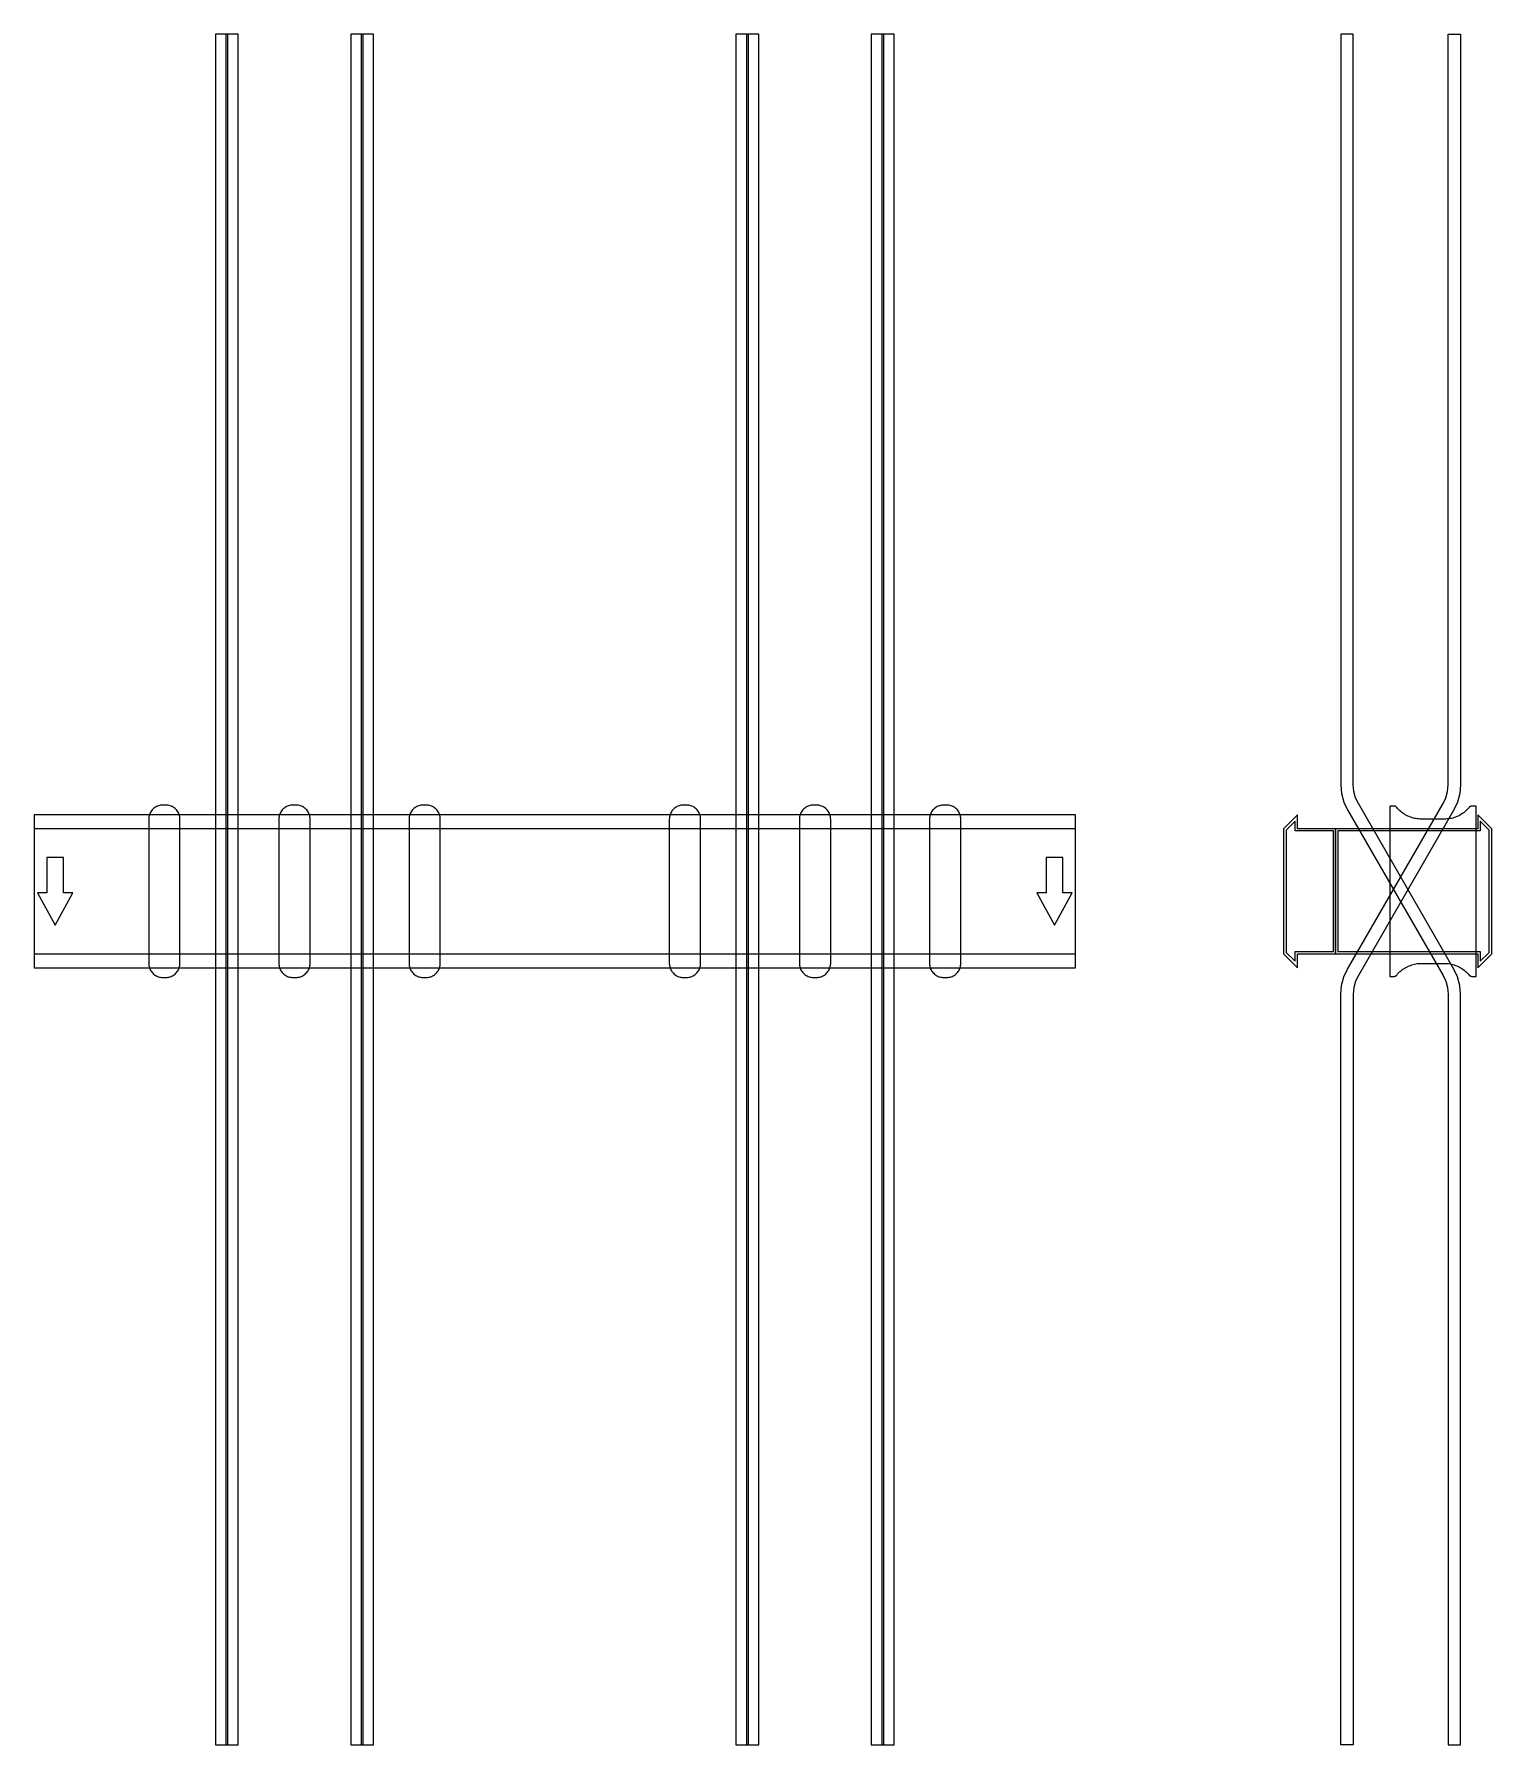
# Model space of a CAD drawing. Extents: x 0 to 1400, y -820 to 823.
import ezdxf

# ---------------------------------------------------------------- set-up
doc = ezdxf.new("R2010")
doc.units = 0
doc.layers.add('Halfen', color=7, linetype='CONTINUOUS')

msp = doc.modelspace()

# ---------------------------------------------------------------- linework, layer by layer
at = {"layer": 'Halfen', "color": 7}
for points in [[(186, -819.914), (186, 823.254), (174, 823.254), (174, -819.914)], [(196, -819.914), (196, 823.254), (184, 823.254), (184, -819.914)], [(316, -819.914), (316, 823.254), (304, 823.254), (304, -819.914)], [(326, -819.914), (326, 823.254), (314, 823.254), (314, -819.914)], [(686, -819.914), (686, 823.254), (674, 823.254), (674, -819.914)], [(696, -819.914), (696, 823.254), (684, 823.254), (684, -819.914)], [(816, -819.914), (816, 823.254), (804, 823.254), (804, -819.914)], [(826, -819.914), (826, 823.254), (814, 823.254), (814, -819.914)], [(1370, -819.914), (1370, -98.785), (1369.271, -90.449), (1367.105, -82.368), (1363.569, -74.785), (1271.823, 84.124), (1269.171, 89.812), (1267.547, 95.873), (1267, 102.124), (1267, 162.254), (1267, 823.254), (1255, 823.254), (1255, 162.254), (1255, 102.124), (1255.729, 93.789), (1257.895, 85.707), (1261.431, 78.124), (1353.177, -80.785), (1355.829, -86.472), (1357.453, -92.533), (1358, -98.785), (1358, -819.914)], [(1255, -819.914), (1255, -98.785), (1255.729, -90.449), (1257.895, -82.368), (1261.431, -74.785), (1353.177, 84.124), (1355.829, 89.812), (1357.453, 95.873), (1358, 102.124), (1358, 162.254), (1358, 823.254), (1370, 823.254), (1370, 162.254), (1370, 102.124), (1369.271, 93.789), (1367.105, 85.707), (1363.569, 78.124), (1271.823, -80.785), (1269.171, -86.472), (1267.547, -92.533), (1267, -98.785), (1267, -819.914)], [(140, -69.3), (140, -56.8), (140, 69.3), (139.958, 70.359), (139.834, 71.412), (139.627, 72.452), (139.339, 73.472), (138.972, 74.466), (138.529, 75.429), (138.011, 76.354), (137.422, 77.235), (136.765, 78.068), (136.046, 78.846), (135.268, 79.565), (134.435, 80.222), (133.554, 80.811), (132.629, 81.329), (131.666, 81.772), (130.672, 82.139), (129.652, 82.427), (128.612, 82.634), (127.559, 82.758), (126.5, 82.8), (123.5, 82.8), (122.441, 82.758), (121.388, 82.634), (120.348, 82.427), (119.328, 82.139), (118.334, 81.772), (117.371, 81.329), (116.446, 80.811), (115.565, 80.222), (114.732, 79.565), (113.954, 78.846), (113.235, 78.068), (112.578, 77.235), (111.989, 76.354), (111.471, 75.429), (111.028, 74.466), (110.661, 73.472), (110.373, 72.452), (110.166, 71.412), (110.042, 70.359), (110, 69.3), (110, -56.8), (110, -69.3), (110.042, -70.359), (110.166, -71.412), (110.373, -72.452), (110.661, -73.472), (111.028, -74.466), (111.471, -75.429), (111.989, -76.354), (112.578, -77.235), (113.235, -78.068), (113.954, -78.846), (114.732, -79.565), (115.565, -80.222), (116.446, -80.811), (117.371, -81.329), (118.334, -81.772), (119.328, -82.139), (120.348, -82.427), (121.388, -82.634), (122.441, -82.758), (123.5, -82.8), (126.5, -82.8), (127.559, -82.758), (128.612, -82.634), (129.652, -82.427), (130.672, -82.139), (131.666, -81.772), (132.629, -81.329), (133.554, -80.811), (134.435, -80.222), (135.268, -79.565), (136.046, -78.846), (136.765, -78.068), (137.422, -77.235), (138.011, -76.354), (138.529, -75.429), (138.972, -74.466), (139.339, -73.472), (139.627, -72.452), (139.834, -71.412), (139.958, -70.359), (140, -69.3)], [(265, -69.3), (265, -56.8), (265, 69.3), (264.958, 70.359), (264.834, 71.412), (264.627, 72.452), (264.339, 73.472), (263.972, 74.466), (263.529, 75.429), (263.011, 76.354), (262.422, 77.235), (261.765, 78.068), (261.046, 78.846), (260.268, 79.565), (259.435, 80.222), (258.554, 80.811), (257.629, 81.329), (256.666, 81.772), (255.672, 82.139), (254.652, 82.427), (253.612, 82.634), (252.559, 82.758), (251.5, 82.8), (248.5, 82.8), (247.441, 82.758), (246.388, 82.634), (245.348, 82.427), (244.328, 82.139), (243.334, 81.772), (242.371, 81.329), (241.446, 80.811), (240.565, 80.222), (239.732, 79.565), (238.954, 78.846), (238.235, 78.068), (237.578, 77.235), (236.989, 76.354), (236.471, 75.429), (236.028, 74.466), (235.661, 73.472), (235.373, 72.452), (235.166, 71.412), (235.042, 70.359), (235, 69.3), (235, -56.8), (235, -69.3), (235.042, -70.359), (235.166, -71.412), (235.373, -72.452), (235.661, -73.472), (236.028, -74.466), (236.471, -75.429), (236.989, -76.354), (237.578, -77.235), (238.235, -78.068), (238.954, -78.846), (239.732, -79.565), (240.565, -80.222), (241.446, -80.811), (242.371, -81.329), (243.334, -81.772), (244.328, -82.139), (245.348, -82.427), (246.388, -82.634), (247.441, -82.758), (248.5, -82.8), (251.5, -82.8), (252.559, -82.758), (253.612, -82.634), (254.652, -82.427), (255.672, -82.139), (256.666, -81.772), (257.629, -81.329), (258.554, -80.811), (259.435, -80.222), (260.268, -79.565), (261.046, -78.846), (261.765, -78.068), (262.422, -77.235), (263.011, -76.354), (263.529, -75.429), (263.972, -74.466), (264.339, -73.472), (264.627, -72.452), (264.834, -71.412), (264.958, -70.359), (265, -69.3)], [(390, -69.3), (390, -56.8), (390, 69.3), (389.958, 70.359), (389.834, 71.412), (389.627, 72.452), (389.339, 73.472), (388.972, 74.466), (388.529, 75.429), (388.011, 76.354), (387.422, 77.235), (386.765, 78.068), (386.046, 78.846), (385.268, 79.565), (384.435, 80.222), (383.554, 80.811), (382.629, 81.329), (381.666, 81.772), (380.672, 82.139), (379.652, 82.427), (378.612, 82.634), (377.559, 82.758), (376.5, 82.8), (373.5, 82.8), (372.441, 82.758), (371.388, 82.634), (370.348, 82.427), (369.328, 82.139), (368.334, 81.772), (367.371, 81.329), (366.446, 80.811), (365.565, 80.222), (364.732, 79.565), (363.954, 78.846), (363.235, 78.068), (362.578, 77.235), (361.989, 76.354), (361.471, 75.429), (361.028, 74.466), (360.661, 73.472), (360.373, 72.452), (360.166, 71.412), (360.042, 70.359), (360, 69.3), (360, -56.8), (360, -69.3), (360.042, -70.359), (360.166, -71.412), (360.373, -72.452), (360.661, -73.472), (361.028, -74.466), (361.471, -75.429), (361.989, -76.354), (362.578, -77.235), (363.235, -78.068), (363.954, -78.846), (364.732, -79.565), (365.565, -80.222), (366.446, -80.811), (367.371, -81.329), (368.334, -81.772), (369.328, -82.139), (370.348, -82.427), (371.388, -82.634), (372.441, -82.758), (373.5, -82.8), (376.5, -82.8), (377.559, -82.758), (378.612, -82.634), (379.652, -82.427), (380.672, -82.139), (381.666, -81.772), (382.629, -81.329), (383.554, -80.811), (384.435, -80.222), (385.268, -79.565), (386.046, -78.846), (386.765, -78.068), (387.422, -77.235), (388.011, -76.354), (388.529, -75.429), (388.972, -74.466), (389.339, -73.472), (389.627, -72.452), (389.834, -71.412), (389.958, -70.359), (390, -69.3)], [(640, -69.3), (640, -56.8), (640, 69.3), (639.958, 70.359), (639.834, 71.412), (639.627, 72.452), (639.339, 73.472), (638.972, 74.466), (638.529, 75.429), (638.011, 76.354), (637.422, 77.235), (636.765, 78.068), (636.046, 78.846), (635.268, 79.565), (634.435, 80.222), (633.554, 80.811), (632.629, 81.329), (631.666, 81.772), (630.672, 82.139), (629.652, 82.427), (628.612, 82.634), (627.559, 82.758), (626.5, 82.8), (623.5, 82.8), (622.441, 82.758), (621.388, 82.634), (620.348, 82.427), (619.328, 82.139), (618.334, 81.772), (617.371, 81.329), (616.446, 80.811), (615.565, 80.222), (614.732, 79.565), (613.954, 78.846), (613.235, 78.068), (612.578, 77.235), (611.989, 76.354), (611.471, 75.429), (611.028, 74.466), (610.661, 73.472), (610.373, 72.452), (610.166, 71.412), (610.042, 70.359), (610, 69.3), (610, -56.8), (610, -69.3), (610.042, -70.359), (610.166, -71.412), (610.373, -72.452), (610.661, -73.472), (611.028, -74.466), (611.471, -75.429), (611.989, -76.354), (612.578, -77.235), (613.235, -78.068), (613.954, -78.846), (614.732, -79.565), (615.565, -80.222), (616.446, -80.811), (617.371, -81.329), (618.334, -81.772), (619.328, -82.139), (620.348, -82.427), (621.388, -82.634), (622.441, -82.758), (623.5, -82.8), (626.5, -82.8), (627.559, -82.758), (628.612, -82.634), (629.652, -82.427), (630.672, -82.139), (631.666, -81.772), (632.629, -81.329), (633.554, -80.811), (634.435, -80.222), (635.268, -79.565), (636.046, -78.846), (636.765, -78.068), (637.422, -77.235), (638.011, -76.354), (638.529, -75.429), (638.972, -74.466), (639.339, -73.472), (639.627, -72.452), (639.834, -71.412), (639.958, -70.359), (640, -69.3)], [(765, -69.3), (765, -56.8), (765, 69.3), (764.958, 70.359), (764.834, 71.412), (764.627, 72.452), (764.339, 73.472), (763.972, 74.466), (763.529, 75.429), (763.011, 76.354), (762.422, 77.235), (761.765, 78.068), (761.046, 78.846), (760.268, 79.565), (759.435, 80.222), (758.554, 80.811), (757.629, 81.329), (756.666, 81.772), (755.672, 82.139), (754.652, 82.427), (753.612, 82.634), (752.559, 82.758), (751.5, 82.8), (748.5, 82.8), (747.441, 82.758), (746.388, 82.634), (745.348, 82.427), (744.328, 82.139), (743.334, 81.772), (742.371, 81.329), (741.446, 80.811), (740.565, 80.222), (739.732, 79.565), (738.954, 78.846), (738.235, 78.068), (737.578, 77.235), (736.989, 76.354), (736.471, 75.429), (736.028, 74.466), (735.661, 73.472), (735.373, 72.452), (735.166, 71.412), (735.042, 70.359), (735, 69.3), (735, -56.8), (735, -69.3), (735.042, -70.359), (735.166, -71.412), (735.373, -72.452), (735.661, -73.472), (736.028, -74.466), (736.471, -75.429), (736.989, -76.354), (737.578, -77.235), (738.235, -78.068), (738.954, -78.846), (739.732, -79.565), (740.565, -80.222), (741.446, -80.811), (742.371, -81.329), (743.334, -81.772), (744.328, -82.139), (745.348, -82.427), (746.388, -82.634), (747.441, -82.758), (748.5, -82.8), (751.5, -82.8), (752.559, -82.758), (753.612, -82.634), (754.652, -82.427), (755.672, -82.139), (756.666, -81.772), (757.629, -81.329), (758.554, -80.811), (759.435, -80.222), (760.268, -79.565), (761.046, -78.846), (761.765, -78.068), (762.422, -77.235), (763.011, -76.354), (763.529, -75.429), (763.972, -74.466), (764.339, -73.472), (764.627, -72.452), (764.834, -71.412), (764.958, -70.359), (765, -69.3)], [(890, -69.3), (890, -56.8), (890, 69.3), (889.958, 70.359), (889.834, 71.412), (889.627, 72.452), (889.339, 73.472), (888.972, 74.466), (888.529, 75.429), (888.011, 76.354), (887.422, 77.235), (886.765, 78.068), (886.046, 78.846), (885.268, 79.565), (884.435, 80.222), (883.554, 80.811), (882.629, 81.329), (881.666, 81.772), (880.672, 82.139), (879.652, 82.427), (878.612, 82.634), (877.559, 82.758), (876.5, 82.8), (873.5, 82.8), (872.441, 82.758), (871.388, 82.634), (870.348, 82.427), (869.328, 82.139), (868.334, 81.772), (867.371, 81.329), (866.446, 80.811), (865.565, 80.222), (864.732, 79.565), (863.954, 78.846), (863.235, 78.068), (862.578, 77.235), (861.989, 76.354), (861.471, 75.429), (861.028, 74.466), (860.661, 73.472), (860.373, 72.452), (860.166, 71.412), (860.042, 70.359), (860, 69.3), (860, -56.8), (860, -69.3), (860.042, -70.359), (860.166, -71.412), (860.373, -72.452), (860.661, -73.472), (861.028, -74.466), (861.471, -75.429), (861.989, -76.354), (862.578, -77.235), (863.235, -78.068), (863.954, -78.846), (864.732, -79.565), (865.565, -80.222), (866.446, -80.811), (867.371, -81.329), (868.334, -81.772), (869.328, -82.139), (870.348, -82.427), (871.388, -82.634), (872.441, -82.758), (873.5, -82.8), (876.5, -82.8), (877.559, -82.758), (878.612, -82.634), (879.652, -82.427), (880.672, -82.139), (881.666, -81.772), (882.629, -81.329), (883.554, -80.811), (884.435, -80.222), (885.268, -79.565), (886.046, -78.846), (886.765, -78.068), (887.422, -77.235), (888.011, -76.354), (888.529, -75.429), (888.972, -74.466), (889.339, -73.472), (889.627, -72.452), (889.834, -71.412), (889.958, -70.359), (890, -69.3)], [(0, -73.5), (1000, -73.5), (1000, 73.5), (0, 73.5)], [(1250, -60), (1250, 60), (1213.5, 60), (1213.5, 73.5), (1200, 60), (1200, -60), (1213.5, -73.5), (1213.5, -60)], [(1248, -58), (1248, 58), (1211, 58), (1211, 67.25), (1202.5, 58.75), (1202.5, -58.75), (1211, -67.25), (1211, -58)], [(1400, -60), (1400, 60), (1386.5, 73.5), (1386.5, 60), (1250, 60), (1250, -60), (1386.5, -60), (1386.5, -73.5)], [(1397.5, -58.75), (1397.5, 58.75), (1389, 67.25), (1389, 58), (1252, 58), (1252, -58), (1389, -58), (1389, -67.25)], [(1385, -81.8), (1385, 81.8), (1381, 81.8), (1380.846, 81.797), (1380.691, 81.786), (1380.538, 81.769), (1380.385, 81.746), (1380.234, 81.715), (1380.084, 81.678), (1379.936, 81.634), (1379.789, 81.584), (1379.646, 81.527), (1379.505, 81.464), (1379.366, 81.395), (1379.231, 81.32), (1379.1, 81.239), (1378.972, 81.153), (1378.848, 81.06), (1378.728, 80.963), (1378.613, 80.86), (1378.502, 80.752), (1378.397, 80.639), (1378.296, 80.522), (1377.41, 79.491), (1376.479, 78.5), (1375.505, 77.551), (1374.491, 76.646), (1373.437, 75.787), (1372.347, 74.975), (1371.222, 74.211), (1370.064, 73.499), (1368.876, 72.838), (1367.66, 72.23), (1366.418, 71.676), (1365.153, 71.178), (1363.867, 70.736), (1362.563, 70.351), (1361.243, 70.024), (1359.911, 69.756), (1358.567, 69.547), (1357.216, 69.397), (1355.859, 69.307), (1354.5, 69.277), (1332.5, 69.277), (1331.141, 69.307), (1329.784, 69.397), (1328.433, 69.547), (1327.089, 69.756), (1325.757, 70.024), (1324.437, 70.351), (1323.133, 70.736), (1321.847, 71.178), (1320.582, 71.676), (1319.34, 72.23), (1318.124, 72.838), (1316.936, 73.499), (1315.778, 74.211), (1314.653, 74.975), (1313.563, 75.787), (1312.509, 76.646), (1311.495, 77.551), (1310.521, 78.5), (1309.59, 79.491), (1308.704, 80.522), (1308.603, 80.639), (1308.498, 80.752), (1308.387, 80.86), (1308.272, 80.963), (1308.152, 81.06), (1308.028, 81.153), (1307.9, 81.239), (1307.769, 81.32), (1307.634, 81.395), (1307.495, 81.464), (1307.354, 81.527), (1307.211, 81.584), (1307.064, 81.634), (1306.916, 81.678), (1306.766, 81.715), (1306.615, 81.746), (1306.462, 81.769), (1306.309, 81.786), (1306.154, 81.797), (1306, 81.8), (1302, 81.8), (1302, -81.8), (1306, -81.8), (1306.154, -81.797), (1306.309, -81.786), (1306.462, -81.769), (1306.615, -81.746), (1306.766, -81.715), (1306.916, -81.678), (1307.064, -81.634), (1307.211, -81.584), (1307.354, -81.527), (1307.495, -81.464), (1307.634, -81.395), (1307.769, -81.32), (1307.9, -81.239), (1308.028, -81.153), (1308.152, -81.06), (1308.272, -80.963), (1308.387, -80.86), (1308.498, -80.752), (1308.603, -80.639), (1308.704, -80.522), (1309.59, -79.491), (1310.521, -78.5), (1311.495, -77.551), (1312.509, -76.646), (1313.563, -75.787), (1314.653, -74.975), (1315.778, -74.211), (1316.936, -73.499), (1318.124, -72.838), (1319.34, -72.23), (1320.582, -71.676), (1321.847, -71.178), (1323.133, -70.736), (1324.437, -70.351), (1325.757, -70.024), (1327.089, -69.756), (1328.433, -69.547), (1329.784, -69.397), (1331.141, -69.307), (1332.5, -69.277), (1354.5, -69.277), (1355.859, -69.307), (1357.216, -69.397), (1358.567, -69.547), (1359.911, -69.756), (1361.243, -70.024), (1362.563, -70.351), (1363.867, -70.736), (1365.153, -71.178), (1366.418, -71.676), (1367.66, -72.23), (1368.876, -72.838), (1370.064, -73.499), (1371.222, -74.211), (1372.347, -74.975), (1373.437, -75.787), (1374.491, -76.646), (1375.505, -77.551), (1376.479, -78.5), (1377.41, -79.491), (1378.296, -80.522), (1378.397, -80.639), (1378.502, -80.752), (1378.613, -80.86), (1378.728, -80.963), (1378.848, -81.06), (1378.972, -81.153), (1379.1, -81.239), (1379.231, -81.32), (1379.366, -81.395), (1379.505, -81.464), (1379.646, -81.527), (1379.789, -81.584), (1379.936, -81.634), (1380.084, -81.678), (1380.234, -81.715), (1380.385, -81.746), (1380.538, -81.769), (1380.691, -81.786), (1380.846, -81.797), (1381, -81.8)], [(0, -60), (1000, -60), (1000, 60), (0, 60)], [(20, -32.5), (37, -1.5), (28, -1.5), (28, 32.5), (12, 32.5), (12, -1.5), (3, -1.5)], [(980, -32.5), (997, -1.5), (988, -1.5), (988, 32.5), (972, 32.5), (972, -1.5), (963, -1.5)]]:
    msp.add_lwpolyline(points, close=True, dxfattribs=at)

doc.saveas('drawing.dxf')
